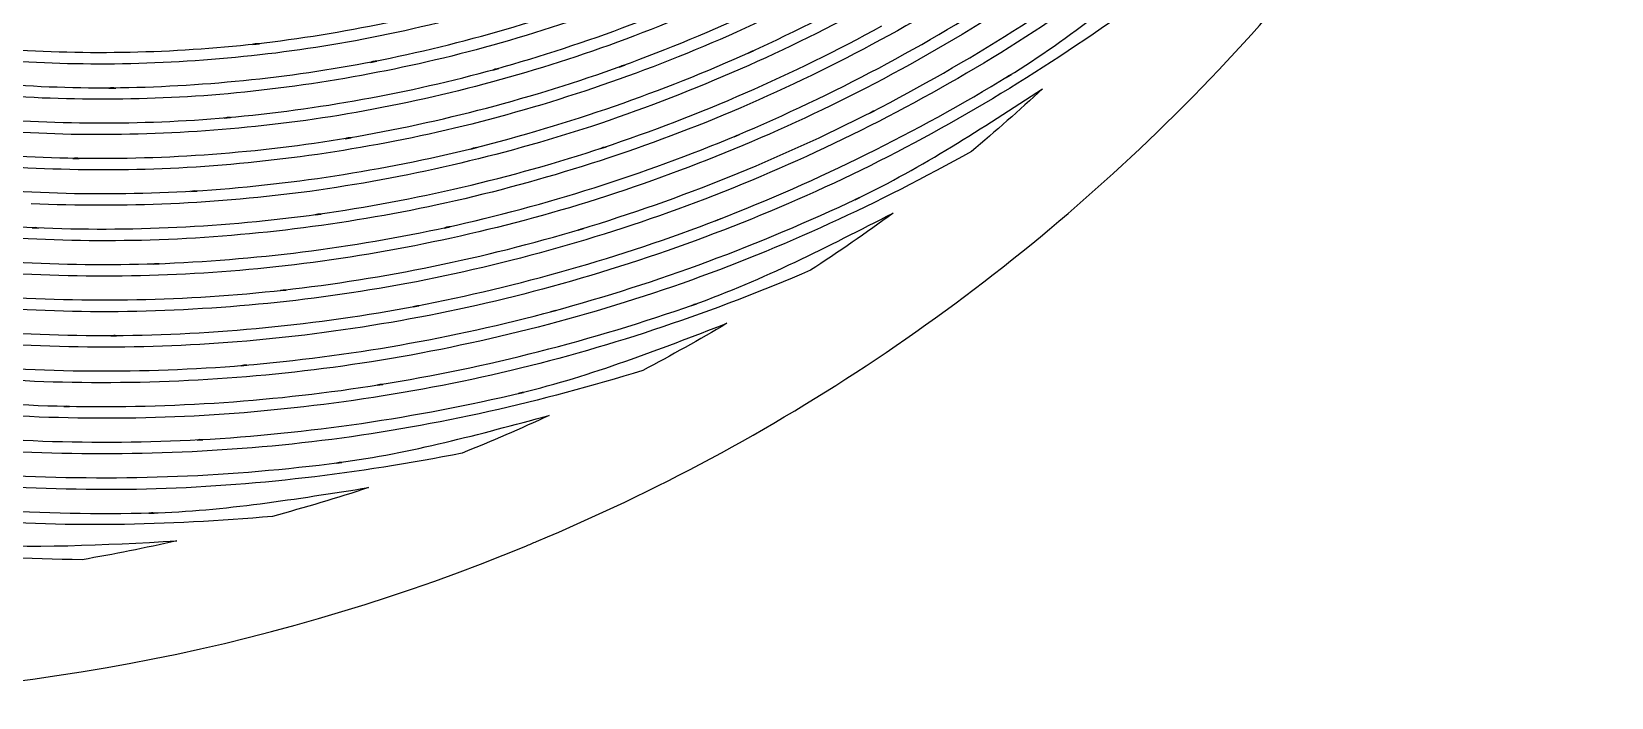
# Model space of a CAD drawing. Extents: x 289 to 439, y 190 to 340.
# Drawn here: x 373.8 to 433, y 189.8 to 214.8 of the extents above; entities that cross this region are included whole.
import ezdxf

# ---------------------------------------------------------------- set-up
doc = ezdxf.new("R2010")
doc.units = 0
doc.layers.add('seconds_wheel', color=7, linetype='CONTINUOUS')

msp = doc.modelspace()

# ---------------------------------------------------------------- linework, layer by layer
at = {"layer": 'seconds_wheel', "color": 7}
for p, q in [((382.131381, 214.295953), (382.379939, 214.324259)), ((382.255079, 214.321545), (382.255079, 214.321545)), ((386.536778, 213.625507), (386.774867, 213.671651)), ((386.653108, 213.659243), (386.653108, 213.659243)), ((400.690585, 213.968291), (400.89106, 214.059028)), ((400.786363, 214.022578), (400.786363, 214.022578)), ((391.120548, 213.333908), (391.346615, 213.396726)), ((391.231448, 213.375786), (391.231448, 213.375786)), ((395.849727, 213.442094), (396.062998, 213.519259)), ((395.951711, 213.490177), (395.951711, 213.490177)), ((410.358339, 213.054329), (410.529729, 213.159414)), ((410.439768, 213.114821), (410.439768, 213.114821)), ((376.747655, 212.662687), (376.99815, 212.664627)), ((376.872127, 212.675096), (376.872127, 212.675095)), ((381.059212, 211.535454), (381.300401, 211.556394)), ((381.177868, 211.556781), (381.177868, 211.556781)), ((405.236351, 211.719255), (405.42054, 211.813869)), ((405.325149, 211.775481), (405.325149, 211.775481)), ((385.587142, 210.766129), (385.818638, 210.804905)), ((385.701532, 210.796374), (385.701532, 210.796374)), ((400.161674, 210.837865), (400.358269, 210.920459)), ((400.256675, 210.888275), (400.256675, 210.888275)), ((390.302364, 210.379527), (390.522225, 210.434202)), ((390.410161, 210.41714), (390.410161, 210.41714)), ((395.171138, 210.396977), (395.380145, 210.466387)), ((395.272735, 210.441182), (395.272735, 210.441182)), ((375.39319, 210.028988), (375.635156, 210.02511)), ((375.516112, 210.038294), (375.516112, 210.038294)), ((379.81565, 208.790855), (380.049859, 208.805202)), ((379.932366, 208.808692), (379.932366, 208.808692)), ((404.690378, 208.477153), (404.871853, 208.563624)), ((404.777239, 208.528725), (404.777239, 208.528725)), ((384.464176, 207.913343), (384.689079, 207.944752)), ((384.575463, 207.939323), (384.575463, 207.939323)), ((399.457103, 207.684949), (399.650598, 207.759788)), ((399.550944, 207.731093), (399.550944, 207.731093)), ((373.869662, 207.4298), (374.103874, 207.41933)), ((373.985992, 207.435228), (373.985992, 207.435228)), ((389.308911, 207.421657), (389.524118, 207.468964)), ((389.415158, 207.455392), (389.415158, 207.455392)), ((394.318056, 207.339063), (394.522407, 207.400717)), ((394.4181, 207.37939), (394.4181, 207.37939)), ((378.400308, 206.071072), (378.627925, 206.078827)), ((378.513922, 206.085419), (378.513922, 206.085419)), ((383.167488, 205.075679), (383.386188, 205.100108)), ((383.276064, 205.097782), (383.276064, 205.097782)), ((388.140185, 204.46999), (388.350355, 204.50993)), ((388.243332, 204.499461), (388.243332, 204.499461)), ((393.287378, 204.276884), (393.487463, 204.330783)), ((393.383932, 204.312558), (393.383932, 204.312558)), ((398.574939, 204.517686), (398.764555, 204.584769)), ((398.66684, 204.559952), (398.66684, 204.559952)), ((376.81435, 203.384637), (377.034988, 203.386187)), ((376.925251, 203.395493), (376.925251, 203.395494)), ((381.696697, 202.262057), (381.90958, 202.279894)), ((381.802944, 202.280671), (381.802944, 202.28067)), ((386.795806, 201.532284), (387.000544, 201.565244)), ((386.897013, 201.558264), (386.897013, 201.558264)), ((392.079101, 201.21897), (392.274923, 201.265889)), ((392.174879, 201.251154), (392.174879, 201.251154)), ((375.057387, 200.74008), (375.271044, 200.735427)), ((375.16441, 200.747448), (375.16441, 200.747448)), ((380.052186, 199.481007), (380.259253, 199.492253)), ((380.154943, 199.49613), (380.154943, 199.49613)), ((385.273828, 198.617455), (385.474302, 198.643435)), ((385.371158, 198.63917), (385.371158, 198.63917)), ((378.234732, 196.741449), (378.435983, 196.74649)), ((378.334389, 196.753082), (378.334389, 196.753082))]:
    msp.add_line(p, q, dxfattribs=at)
for points in [[(417.046119, 212.042651), (423.860432, 218.905252), (429.283119, 227.021047), (433.01544, 235.942927)], [(419.336258, 220.827077), (416.362539, 218.229288), (413.202055, 215.851243), (409.832141, 213.791858)], [(410.023696, 220.267531), (406.936995, 218.145142), (403.667703, 216.302281), (400.253961, 214.760107)], [(400.786363, 214.022578), (404.243789, 215.596258), (407.554322, 217.474581), (410.678633, 219.635476)], [(405.287925, 218.83823), (402.157841, 217.023659), (398.872556, 215.492654), (395.470106, 214.262217)], [(414.916128, 218.877395), (411.728097, 216.452286), (408.330835, 214.315445), (404.764443, 212.49207)], [(400.584338, 217.844001), (397.439977, 216.333378), (394.166721, 215.107121), (390.803744, 214.179235)], [(395.951705, 213.490177), (399.399253, 214.748784), (402.727177, 216.311976), (405.89671, 218.161969)], [(405.325149, 211.775481), (408.932492, 213.631228), (412.367956, 215.803701), (415.590837, 218.267441)], [(410.439768, 213.114821), (412.756985, 214.538256), (414.853935, 216.272533), (416.972831, 217.97429)], [(395.952097, 217.273599), (392.818534, 216.059018), (389.582297, 215.12809), (386.282404, 214.490998)], [(391.231448, 213.375786), (394.641043, 214.328568), (397.958721, 215.583857), (401.145045, 217.127024)], [(410.012453, 217.055288), (406.757904, 214.949968), (403.322634, 213.138655), (399.746765, 211.642477)], [(382.255079, 214.321545), (385.516468, 214.699808), (388.73689, 215.369669), (391.878627, 216.323187)], [(386.6531, 213.659243), (390.001355, 214.318101), (393.283483, 215.27496), (396.460836, 216.519009)], [(400.256675, 210.888275), (403.875981, 212.414217), (407.352585, 214.258814), (410.644896, 216.40074)], [(405.112268, 215.68609), (401.819909, 213.897365), (398.374208, 212.406188), (394.817109, 211.22912)], [(395.272747, 210.441182), (398.875417, 211.64472), (402.363638, 213.166224), (405.696253, 214.988501)], [(414.520995, 215.321978), (411.266609, 213.024057), (407.841286, 210.975973), (404.242898, 209.265091)], [(376.653427, 213.558424), (373.549976, 213.552031), (370.452449, 213.825014), (367.397868, 214.373506)], [(372.811842, 214.123785), (375.959375, 213.906909), (379.11939, 213.972787), (382.255079, 214.321545)], [(386.282404, 214.490998), (383.106876, 213.892631), (379.884578, 213.58082), (376.653427, 213.558424)], [(382.255079, 214.321545), (382.213166, 214.316684), (382.173307, 214.300717), (382.131381, 214.295953)], [(382.379939, 214.324259), (382.338486, 214.319549), (382.29654, 214.326156), (382.255079, 214.321545)], [(395.470106, 214.262217), (392.184859, 213.088673), (388.801592, 212.211028), (385.360299, 211.639763)], [(400.253961, 214.760107), (396.950957, 213.282372), (393.522865, 212.102671), (390.009989, 211.234549)], [(376.872119, 212.675095), (380.155315, 212.710322), (383.428766, 213.039332), (386.6531, 213.659243)], [(390.803744, 214.179235), (387.560685, 213.298969), (384.24582, 212.71177), (380.897901, 212.423048)], [(386.653108, 213.659243), (386.613412, 213.651431), (386.576492, 213.633234), (386.536778, 213.625507)], [(386.774867, 213.671651), (386.734738, 213.663843), (386.693252, 213.666961), (386.653108, 213.659243)], [(390.410161, 210.41714), (393.969057, 211.308326), (397.441598, 212.514513), (400.786363, 214.022578)], [(409.832141, 213.791858), (406.408053, 211.713194), (402.80575, 209.943399), (399.068176, 208.502745)], [(400.786363, 214.022578), (400.752895, 214.007346), (400.724078, 213.983467), (400.690585, 213.968291)], [(400.89106, 214.059028), (400.85733, 214.043747), (400.820118, 214.037798), (400.786363, 214.022578)], [(367.46029, 213.465748), (370.567742, 212.921136), (373.717408, 212.656074), (376.872119, 212.675095)], [(381.177868, 211.556781), (384.576616, 211.862062), (387.941139, 212.470598), (391.231448, 213.375786)], [(385.701527, 210.796374), (389.191782, 211.387435), (392.622058, 212.288738), (395.951705, 213.490177)], [(391.231448, 213.375786), (391.193315, 213.365131), (391.158702, 213.344488), (391.120548, 213.333908)], [(391.346615, 213.396726), (391.308937, 213.386277), (391.269144, 213.386157), (391.231448, 213.375786)], [(395.951711, 213.490177), (395.916334, 213.477262), (395.885129, 213.454945), (395.849727, 213.442094)], [(396.062998, 213.519259), (396.026885, 213.506149), (395.987848, 213.503217), (395.951711, 213.490177)], [(399.550944, 207.731093), (403.332912, 209.199728), (406.976846, 211.001262), (410.439768, 213.114821)], [(410.439768, 213.114821), (410.4109, 213.097087), (410.387235, 213.072023), (410.358339, 213.054329)], [(410.529729, 213.159414), (410.501131, 213.141901), (410.468394, 213.132291), (410.439768, 213.114821)], [(380.897901, 212.423048), (377.677123, 212.159817), (374.439662, 212.186043), (371.223944, 212.501377)], [(376.872127, 212.675095), (376.830349, 212.674647), (376.789436, 212.66304), (376.747655, 212.662687)], [(376.99815, 212.664627), (376.955911, 212.66427), (376.914364, 212.675351), (376.872127, 212.675096)], [(404.764443, 212.49207), (401.308445, 210.738954), (397.70299, 209.296963), (393.991559, 208.182839)], [(404.777239, 208.528725), (407.204162, 209.689543), (409.453495, 211.167813), (411.707371, 212.633992)], [(411.707371, 212.633992), (410.839389, 211.829368), (409.951388, 211.046613), (409.044202, 210.286464)], [(375.326107, 210.928602), (372.095168, 211.003313), (368.877523, 211.368252), (365.711866, 212.018222)], [(416.65409, 211.650621), (416.785249, 211.780814), (416.915926, 211.911491), (417.046119, 212.042651)], [(371.34919, 211.600599), (374.617426, 211.292654), (377.906982, 211.277338), (381.177868, 211.556781)], [(385.360299, 211.639763), (382.043402, 211.103311), (378.685737, 210.866006), (375.326107, 210.928602)], [(390.009989, 211.234549), (386.619961, 210.410687), (383.163642, 209.891756), (379.681095, 209.683489)], [(381.177868, 211.556781), (381.137762, 211.553179), (381.099325, 211.538972), (381.059212, 211.535454)], [(381.300401, 211.556394), (381.25963, 211.552819), (381.218646, 211.560266), (381.177868, 211.556781)], [(394.817109, 211.22912), (391.379632, 210.105382), (387.848904, 209.290817), (384.266415, 208.794732)], [(399.746765, 211.642477), (396.28573, 210.208074), (392.704388, 209.085034), (389.044067, 208.286372)], [(392.754977, 195.682075), (401.676379, 199.414296), (409.791763, 204.836711), (416.65409, 211.650621)], [(394.4181, 207.37939), (398.177068, 208.518599), (401.827095, 209.989499), (405.325149, 211.775481)], [(405.325149, 211.775481), (405.293935, 211.759423), (405.267592, 211.735265), (405.236351, 211.719255)], [(405.42054, 211.813869), (405.389977, 211.798205), (405.355738, 211.791097), (405.325149, 211.775481)], [(365.742106, 211.108913), (368.961635, 210.460663), (372.23263, 210.102117), (375.516107, 210.038294)], [(375.516107, 210.038294), (378.927252, 209.986876), (382.3356, 210.240399), (385.701527, 210.796374)], [(385.701532, 210.796374), (385.662566, 210.789776), (385.626123, 210.77265), (385.587142, 210.766129)], [(385.818638, 210.804905), (385.779955, 210.798434), (385.740228, 210.802767), (385.701532, 210.796374)], [(389.415158, 207.455392), (393.123705, 208.275695), (396.752033, 209.424238), (400.256675, 210.888275)], [(400.256675, 210.888275), (400.223576, 210.87432), (400.194795, 210.851767), (400.161674, 210.837865)], [(400.358269, 210.920459), (400.325448, 210.906684), (400.289519, 210.901995), (400.256675, 210.888275)], [(379.932366, 208.808692), (383.466085, 209.031744), (386.972513, 209.570055), (390.410161, 210.41714)], [(384.575476, 207.939323), (388.208541, 208.453691), (391.788566, 209.290841), (395.272747, 210.441182)], [(390.410161, 210.41714), (390.373171, 210.407878), (390.339373, 210.388722), (390.302364, 210.379527)], [(390.522225, 210.434202), (390.485481, 210.425073), (390.446923, 210.426199), (390.410161, 210.41714)], [(395.272735, 210.441182), (395.237633, 210.429456), (395.20626, 210.408642), (395.171138, 210.396977)], [(395.380145, 210.466387), (395.345173, 210.454771), (395.307719, 210.452734), (395.272735, 210.441182)], [(409.044202, 210.286464), (405.574222, 208.346491), (401.961938, 206.670394), (398.212378, 205.34789)], [(379.681095, 209.683489), (376.326767, 209.496801), (372.962502, 209.611315), (369.628291, 210.024722)], [(375.516112, 210.038294), (375.474942, 210.038915), (375.434363, 210.028278), (375.39319, 210.028988)], [(375.635156, 210.02511), (375.595156, 210.0258), (375.556109, 210.037517), (375.516112, 210.038294)], [(369.722518, 209.119679), (373.109873, 208.711812), (376.526562, 208.60752), (379.932366, 208.808692)], [(404.242898, 209.265091), (400.620672, 207.556201), (396.853815, 206.172707), (392.986859, 205.130742)], [(363.864567, 208.812182), (367.190699, 208.052455), (370.57799, 207.591177), (373.986004, 207.435228)], [(384.266415, 208.794732), (380.807874, 208.329506), (377.315038, 208.174936), (373.828947, 208.331741)], [(389.044067, 208.286372), (385.506836, 207.527972), (381.909555, 207.087102), (378.293672, 206.96836)], [(379.932366, 208.808692), (379.893006, 208.806207), (379.855015, 208.793261), (379.81565, 208.790855)], [(380.049859, 208.805202), (380.01067, 208.802807), (379.971559, 208.811007), (379.932366, 208.808692)], [(399.068176, 208.502745), (395.447905, 207.120353), (391.711805, 206.063277), (387.904036, 205.343237)], [(393.383932, 204.312558), (397.299094, 205.377807), (401.11174, 206.788629), (404.777239, 208.528725)], [(404.777239, 208.528725), (404.746803, 208.514168), (404.720837, 208.491667), (404.690378, 208.477153)], [(404.871853, 208.563624), (404.841445, 208.549134), (404.807667, 208.54317), (404.777239, 208.528725)], [(373.986004, 207.435228), (377.523857, 207.287618), (381.067632, 207.45617), (384.575476, 207.939323)], [(393.991559, 208.182839), (390.399552, 207.117865), (386.720361, 206.375451), (382.996872, 205.963661)], [(384.575463, 207.939323), (384.537671, 207.933972), (384.501979, 207.918623), (384.464176, 207.913343)], [(384.689079, 207.944752), (384.65145, 207.939495), (384.6131, 207.944497), (384.575463, 207.939323)], [(388.243332, 204.499461), (392.100893, 205.239468), (395.884999, 206.32056), (399.550944, 207.731093)], [(398.66684, 204.559952), (401.245114, 205.476058), (403.67385, 206.739754), (406.113088, 207.975773)], [(399.550944, 207.731093), (399.518385, 207.71845), (399.489682, 207.697543), (399.457103, 207.684949)], [(399.650598, 207.759788), (399.618291, 207.747298), (399.583271, 207.743532), (399.550944, 207.731093)], [(406.113088, 207.975773), (405.101369, 207.235841), (404.070198, 206.522878), (403.020664, 205.837637)], [(378.293672, 206.96836), (374.806179, 206.867326), (371.317217, 207.07868), (367.86745, 207.598865)], [(373.985992, 207.435228), (373.94713, 207.43685), (373.908523, 207.428102), (373.869662, 207.4298)], [(374.103874, 207.41933), (374.064183, 207.421063), (374.025678, 207.433412), (373.985992, 207.435228)], [(378.513922, 206.085419), (382.181213, 206.217234), (385.829291, 206.675467), (389.415158, 207.455392)], [(383.276064, 205.097782), (387.050498, 205.52601), (390.779214, 206.289617), (394.4181, 207.37939)], [(389.415158, 207.455392), (389.378804, 207.447351), (389.345278, 207.429635), (389.308911, 207.421657)], [(389.524118, 207.468964), (389.488294, 207.461105), (389.450995, 207.463187), (389.415158, 207.455392)], [(394.4181, 207.37939), (394.383619, 207.368941), (394.352554, 207.349456), (394.318056, 207.339063)], [(394.522407, 207.400717), (394.488359, 207.390459), (394.452163, 207.389592), (394.4181, 207.37939)], [(367.932206, 206.69072), (371.434252, 206.174512), (374.975589, 205.971684), (378.513922, 206.085419)], [(382.996872, 205.963661), (379.398962, 205.579), (375.774608, 205.516634), (372.165437, 205.77637)], [(378.513922, 206.085419), (378.4757, 206.084044), (378.438536, 206.072375), (378.400308, 206.071072)], [(378.627925, 206.078827), (378.589804, 206.077529), (378.552045, 206.086644), (378.513922, 206.085419)], [(387.904036, 205.343237), (384.219838, 204.659436), (380.482548, 204.305626), (376.735632, 204.285414)], [(398.212378, 205.34789), (394.430799, 204.026818), (390.540005, 203.045015), (386.584472, 202.412898)], [(403.020664, 205.837637), (399.388717, 204.285511), (395.647181, 203.000289), (391.804951, 202.08291)], [(376.735632, 204.285414), (373.118128, 204.278937), (369.507428, 204.595759), (365.946076, 205.231173)], [(372.291073, 204.875205), (375.952263, 204.622912), (379.628083, 204.696968), (383.276064, 205.097782)], [(392.986859, 205.130742), (389.24151, 204.134297), (385.415123, 203.473569), (381.552449, 203.155468)], [(383.276064, 205.097782), (383.239293, 205.09361), (383.20427, 205.079787), (383.167488, 205.075679)], [(383.386188, 205.100108), (383.349623, 205.096025), (383.312635, 205.101801), (383.276064, 205.097782)], [(365.977484, 204.321476), (369.591873, 203.687992), (373.255626, 203.378084), (376.925251, 203.395494)], [(376.925251, 203.395494), (380.723278, 203.426896), (384.510732, 203.796172), (388.243332, 204.499461)], [(381.802944, 202.28067), (385.716003, 202.613342), (389.591458, 203.293282), (393.383932, 204.312558)], [(386.897013, 201.558264), (390.901647, 202.208448), (394.840181, 203.212667), (398.66684, 204.559952)], [(388.243332, 204.499461), (388.208144, 204.492711), (388.175386, 204.476684), (388.140185, 204.46999)], [(388.350355, 204.50993), (388.315068, 204.50322), (388.278627, 204.506111), (388.243332, 204.499461)], [(393.383932, 204.312558), (393.350757, 204.303532), (393.320565, 204.285859), (393.287378, 204.276884)], [(393.487463, 204.330783), (393.45357, 204.321615), (393.41784, 204.321671), (393.383932, 204.312558)], [(398.66684, 204.559952), (398.635004, 204.548641), (398.60679, 204.528952), (398.574939, 204.517686)], [(398.764555, 204.584769), (398.732811, 204.573539), (398.698602, 204.571135), (398.66684, 204.559952)], [(392.174879, 201.251154), (394.819166, 201.889011), (397.352856, 202.882856), (399.89179, 203.854608)], [(399.89179, 203.854608), (398.856249, 203.23942), (397.805193, 202.650731), (396.739647, 202.089114)], [(381.552449, 203.155468), (377.817551, 202.860664), (374.06363, 202.899626), (370.335574, 203.271021)], [(376.925251, 203.395494), (376.888034, 203.395186), (376.851568, 203.384879), (376.81435, 203.384637)], [(377.034988, 203.386187), (376.998203, 203.385958), (376.962035, 203.395667), (376.925251, 203.395493)], [(375.005813, 201.643572), (371.261484, 201.740749), (367.533322, 202.17174), (363.865328, 202.930564)], [(370.429802, 202.365978), (374.211012, 202.000087), (378.016844, 201.971351), (381.802944, 202.28067)], [(386.584472, 202.412898), (382.755288, 201.81354), (378.880658, 201.556047), (375.005813, 201.643572)], [(363.864165, 202.020867), (367.585676, 201.261982), (371.367192, 200.835499), (375.16441, 200.747448)], [(391.804951, 202.08291), (387.907391, 201.164606), (383.936051, 200.594279), (379.937409, 200.379071)], [(381.802944, 202.28067), (381.767048, 202.277618), (381.7326, 202.265051), (381.696697, 202.262057)], [(381.90958, 202.279894), (381.874084, 202.276935), (381.838443, 202.283569), (381.802944, 202.280671)], [(396.739647, 202.089114), (392.93468, 200.909184), (389.044502, 200.020273), (385.093905, 199.505049)], [(375.16441, 200.747448), (379.091543, 200.669427), (383.017788, 200.940707), (386.897013, 201.558264)], [(380.154943, 199.49613), (384.205894, 199.724238), (388.228074, 200.311285), (392.174879, 201.251154)], [(386.897013, 201.558264), (386.862563, 201.552671), (386.830264, 201.537824), (386.795806, 201.532284)], [(387.000544, 201.565244), (386.966325, 201.559741), (386.931239, 201.563714), (386.897013, 201.558264)], [(392.174879, 201.251154), (392.142073, 201.243241), (392.11192, 201.226836), (392.079101, 201.21897)], [(392.274923, 201.265889), (392.242079, 201.258016), (392.207735, 201.258978), (392.174879, 201.251154)], [(379.937409, 200.379071), (376.06552, 200.182984), (372.18436, 200.332135), (368.338972, 200.824225)], [(375.16441, 200.747448), (375.128588, 200.748158), (375.093209, 200.73931), (375.057387, 200.74008)], [(375.271044, 200.735427), (375.235209, 200.736198), (375.200242, 200.746617), (375.16441, 200.747448)], [(385.371158, 198.63917), (388.03892, 198.993221), (390.635001, 199.708118), (393.233478, 200.402725)], [(393.233478, 200.402725), (392.15916, 199.905743), (391.07256, 199.435754), (389.974701, 198.993199)], [(368.404118, 199.916468), (372.300886, 199.428469), (376.233387, 199.287585), (380.154943, 199.49613)], [(385.093905, 199.505049), (381.120532, 198.999106), (377.110384, 198.847438), (373.11042, 199.051364)], [(380.154943, 199.49613), (380.120307, 199.49418), (380.086827, 199.482905), (380.052186, 199.481007)], [(380.259253, 199.492253), (380.224441, 199.490346), (380.189757, 199.497982), (380.154943, 199.49613)], [(389.974701, 198.993199), (386.075092, 198.220671), (382.122237, 197.742153), (378.147484, 197.643002)], [(378.147484, 197.643002), (374.14368, 197.555076), (370.14, 197.82373), (366.183388, 198.444512)], [(373.23528, 198.150586), (377.287125, 197.954083), (381.3481, 198.117134), (385.371158, 198.63917)], [(385.371158, 198.63917), (385.338141, 198.634788), (385.306852, 198.62179), (385.273828, 198.617455)], [(385.474302, 198.643435), (385.440114, 198.638946), (385.405351, 198.643613), (385.371158, 198.63917)], [(378.334389, 196.753082), (381.06961, 196.82766), (383.769449, 197.282168), (386.471635, 197.700779)], [(386.471635, 197.700779), (385.28111, 197.30981), (384.080426, 196.950485), (382.870849, 196.62318)], [(366.21402, 197.535203), (370.223025, 196.916223), (374.278881, 196.654425), (378.334389, 196.753082)], [(382.870849, 196.62318), (378.937154, 196.269162), (374.982202, 196.202553), (371.044795, 196.51732)], [(378.334389, 196.753082), (378.300888, 196.752168), (378.268233, 196.742315), (378.234732, 196.741449)], [(378.435983, 196.74649), (378.401988, 196.745611), (378.368383, 196.753909), (378.334389, 196.753082)], [(375.740242, 194.999221), (371.755864, 195.052874), (367.780526, 195.409284), (363.863002, 196.140413)], [(363.872697, 189.844275), (373.64829, 189.858443), (383.32682, 191.783612), (392.363721, 195.511458)], [(371.139023, 195.612665), (373.851037, 195.40221), (376.567964, 195.560054), (379.282862, 195.70379)], [(379.282862, 195.70379), (378.108166, 195.438875), (376.926909, 195.203943), (375.740242, 194.999221)], [(392.363721, 195.511458), (392.494301, 195.567959), (392.62472, 195.624832), (392.754977, 195.682075)]]:
    msp.add_open_spline(points, degree=3, dxfattribs=at)

doc.saveas('drawing.dxf')
